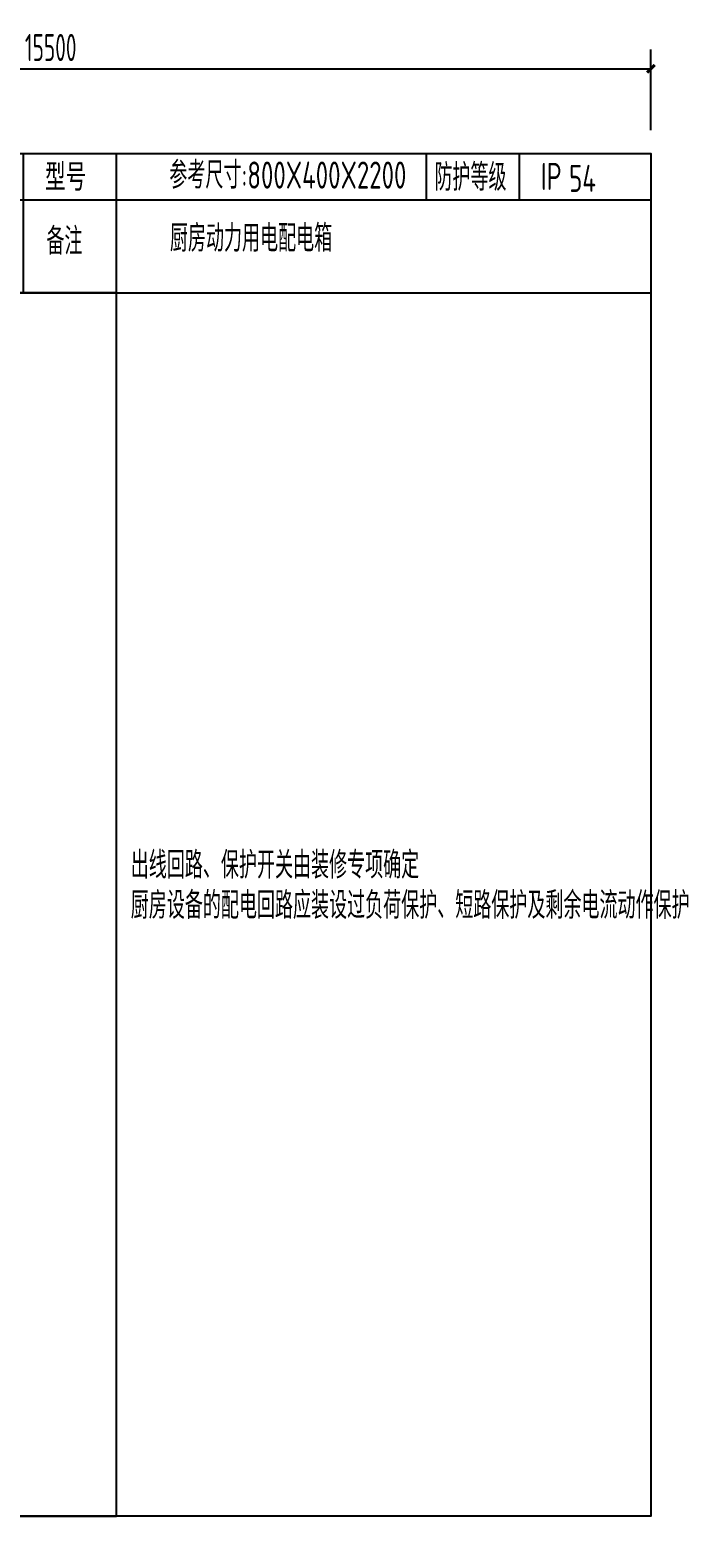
# Model space of a CAD drawing. Header units: millimetres. Extents: x -84100 to 597295, y 0 to 572785.
# Drawn here: x 373821 to 382322, y 252326 to 271526 of the extents above; entities that cross this region are included whole.
import ezdxf
from ezdxf.enums import TextEntityAlignment as Align

# ---------------------------------------------------------------- set-up
doc = ezdxf.new("R2010")
doc.units = ezdxf.units.MM
doc.header["$LTSCALE"] = 1000
for name, color, linetype in [('D-标注', 1, 'Continuous'), ('D电气数据', 192, 'Continuous'), ('SYS_系统标注_E', 7, 'Continuous'), ('SYS_说明_E', 7, 'Continuous'), ('电气系统', 7, 'Continuous')]:
    doc.layers.add(name, color=color, linetype=linetype)
doc.styles.add('_TEL_DIM', font='TSSDENG', dxfattribs={"width": 0.6, "height": 3.5, "bigfont": 'TSSDCHN'})
doc.styles.add('ICDA-STYLE1', font='TSSDENG.shx', dxfattribs={"width": 0.7, "bigfont": 'TSSDCHN.shx'})
doc.styles.add('ICDA-STYLE1_T3', font='TSSDENG', dxfattribs={"width": 0.6, "bigfont": 'TSSDCHN'})
doc.dimstyles.new('_TCH_ARCH&&100', dxfattribs={"dimtxt": 350, "dimasz": 100, "dimexe": 250, "dimexo": 300, "dimgap": 100, "dimtad": 1, "dimdec": 0, "dimzin": 0, "dimdsep": 46, "dimtxsty": 'ICDA-STYLE1_T3', "dimblk": 'ARCHTICK', "dimcen": 0.09, "dimclrt": 7, "dimazin": 2, "dimtfac": 1, "dimtdec": 0, "dimtix": 1, "dimtmove": 2, "dimatfit": 3, "dimfxl": 1, "dimtolj": 1, "dimtzin": 0, "dimarcsym": 0})

# ---------------------------------------------------------------- blocks, each defined once
blk = doc.blocks.new('配电箱表头')
at = {"color": 3}
for p, q in [((-18400, 1800), (0, 1800)), ((-15500, 0), (-15500, 1800)), ((-14300, 0), (-14300, 1800)), ((-11800, 1200), (-11800, 1800)), ((-10600, 1200), (-10600, 1800)), ((-8100, 0), (-8100, 1800)), ((-6900, 0), (-6900, 1800)), ((-2899, 1200), (-2899, 1800)), ((-1699, 1200), (-1699, 1800)), ((0, 1800), (0, 0)), ((-15500, 1200), (0, 1200)), ((-13546, 698), (-12634, 698)), ((-11279, 698), (-10184, 698)), ((-9013, 698), (-8170, 698)), ((-15500, 0), (0, 0)), ((-13546, 98), (-12634, 98)), ((-11279, 98), (-10186, 98))]:
    blk.add_line(p, q, dxfattribs=at)
at = {"color": 3, "style": '_TEL_DIM'}
for s, width, p in [('编号', 0.7, (-15159, 1328)), ('安装方式', 0.8, (-11800, 1318)), ('型号', 0.8, (-7823, 1318)), ('防护等级', 0.7, (-2796, 1318)), ('IP', 0.7, (-1422, 1328)), ('负荷', 0.8, (-15208, 678)), ('Pe=', 0.5, (-14182, 748)), ('kW', 0.5, (-12328, 748)), ('Kc=', 0.5, (-11757, 747)), ('cos%%C=', 0.5, (-9824, 773)), ('备注', 0.7, (-7805, 491)), ('指标', 0.8, (-15208, 192)), ('Pj=', 0.5, (-14182, 144)), ('kW', 0.5, (-12324, 144)), ('Ij =', 0.5, (-11767, 177)), ('A', 0.5, (-10112, 135))]:
    blk.add_text(s, height=350, dxfattribs=dict(at, width=width)).set_placement(p)
blk = doc.blocks.new('*U97')
at = {"layer": 'SYS_说明_E', "color": 2, "style": 'ICDA-STYLE1', "width": 0.7}
blk.add_text('参考尺寸:800X400X2200', height=350, dxfattribs=at).set_placement((-102, 68), align=Align.RIGHT)
blk = doc.blocks.new('_ArchTick')
at = {"color": 0, "linetype": 'ByBlock', "const_width": 0.4}
blk.add_lwpolyline([(-0.5, -0.5), (0.5, 0.5)], dxfattribs=at)
blk = doc.blocks.new('*D148')
at = {"layer": 'D-标注', "color": 0, "lineweight": -2, "transparency": 16777216}
for p, q in [((366341, 270228), (366341, 271271)), ((381841, 270228), (381841, 271271)), ((366341, 271021), (381841, 271021))]:
    blk.add_line(p, q, dxfattribs=at)
at = {"layer": 'Defpoints', "color": 0, "transparency": 16777216}
for p in [(381841, 271021), (366341, 269928), (381841, 269928)]:
    blk.add_point(p, dxfattribs=at)
at = {"layer": 'D-标注', "color": 0, "lineweight": -2, "transparency": 16777216, "xscale": 100, "yscale": 100, "zscale": 100, "rotation": 180}
blk.add_blockref('_ArchTick', (366341, 271021), dxfattribs=at)
at = {"layer": 'D-标注', "color": 0, "lineweight": -2, "transparency": 16777216, "xscale": 100, "yscale": 100, "zscale": 100}
blk.add_blockref('_ArchTick', (381841, 271021), dxfattribs=at)
at = {"layer": 'D-标注', "color": 7, "transparency": 16777216, "insert": (374091, 271296), "char_height": 350, "attachment_point": 5, "style": 'ICDA-STYLE1_T3'}
blk.add_mtext('\\A1;15500', dxfattribs=at)

msp = doc.modelspace()

# ---------------------------------------------------------------- linework, layer by layer
at = {"layer": 'D电气数据', "color": 175}
for points in [[(363441.1, 269928.1), (381841.1, 269928.1), (381841.1, 252326), (363441.1, 252326)], [(366341.1, 252326), (374941.5, 252326), (374941.5, 268128.1), (366341.1, 268128.1)]]:
    msp.add_lwpolyline(points, close=True, dxfattribs=at)

# ---------------------------------------------------------------- block references
at = {"color": 0}
msp.add_blockref('配电箱表头', (381841.1, 268128.1), dxfattribs=at)
at = {"layer": 'SYS_说明_E'}
msp.add_blockref('*U97', (378785.5, 269405.7, 1.6), dxfattribs=at)

# ---------------------------------------------------------------- texts
at = {"layer": 'SYS_系统标注_E', "color": 0, "style": 'ICDA-STYLE1', "width": 0.7}
for s, p in [('54', (380784.6, 269430.8)), ('厨房动力用电配电箱', (375630.3, 268658.1))]:
    msp.add_text(s, height=350, dxfattribs=at).set_placement(p)
at = {"layer": '电气系统', "style": 'ICDA-STYLE1', "width": 0.7}
for s, p in [('出线回路、保护开关由装修专项确定', (375124.7, 260562.3)), ('厨房设备的配电回路应装设过负荷保护、短路保护及剩余电流动作保护', (375124.7, 260042.3))]:
    msp.add_text(s, height=350, dxfattribs=at).set_placement(p)

# ---------------------------------------------------------------- dimensions: what is measured, and where the dimension line sits
at = {"layer": 'D-标注'}
dim = msp.add_linear_dim(base=(381841.1, 271021.2), p1=(366341.1, 269928.1), p2=(381841.1, 269928.1), dimstyle='_TCH_ARCH&&100', dxfattribs=at)
dim.commit()
dim.dimension.update_dxf_attribs({"geometry": '*D148', "text_midpoint": (374091.1, 271296.2)})

doc.saveas('drawing.dxf')
